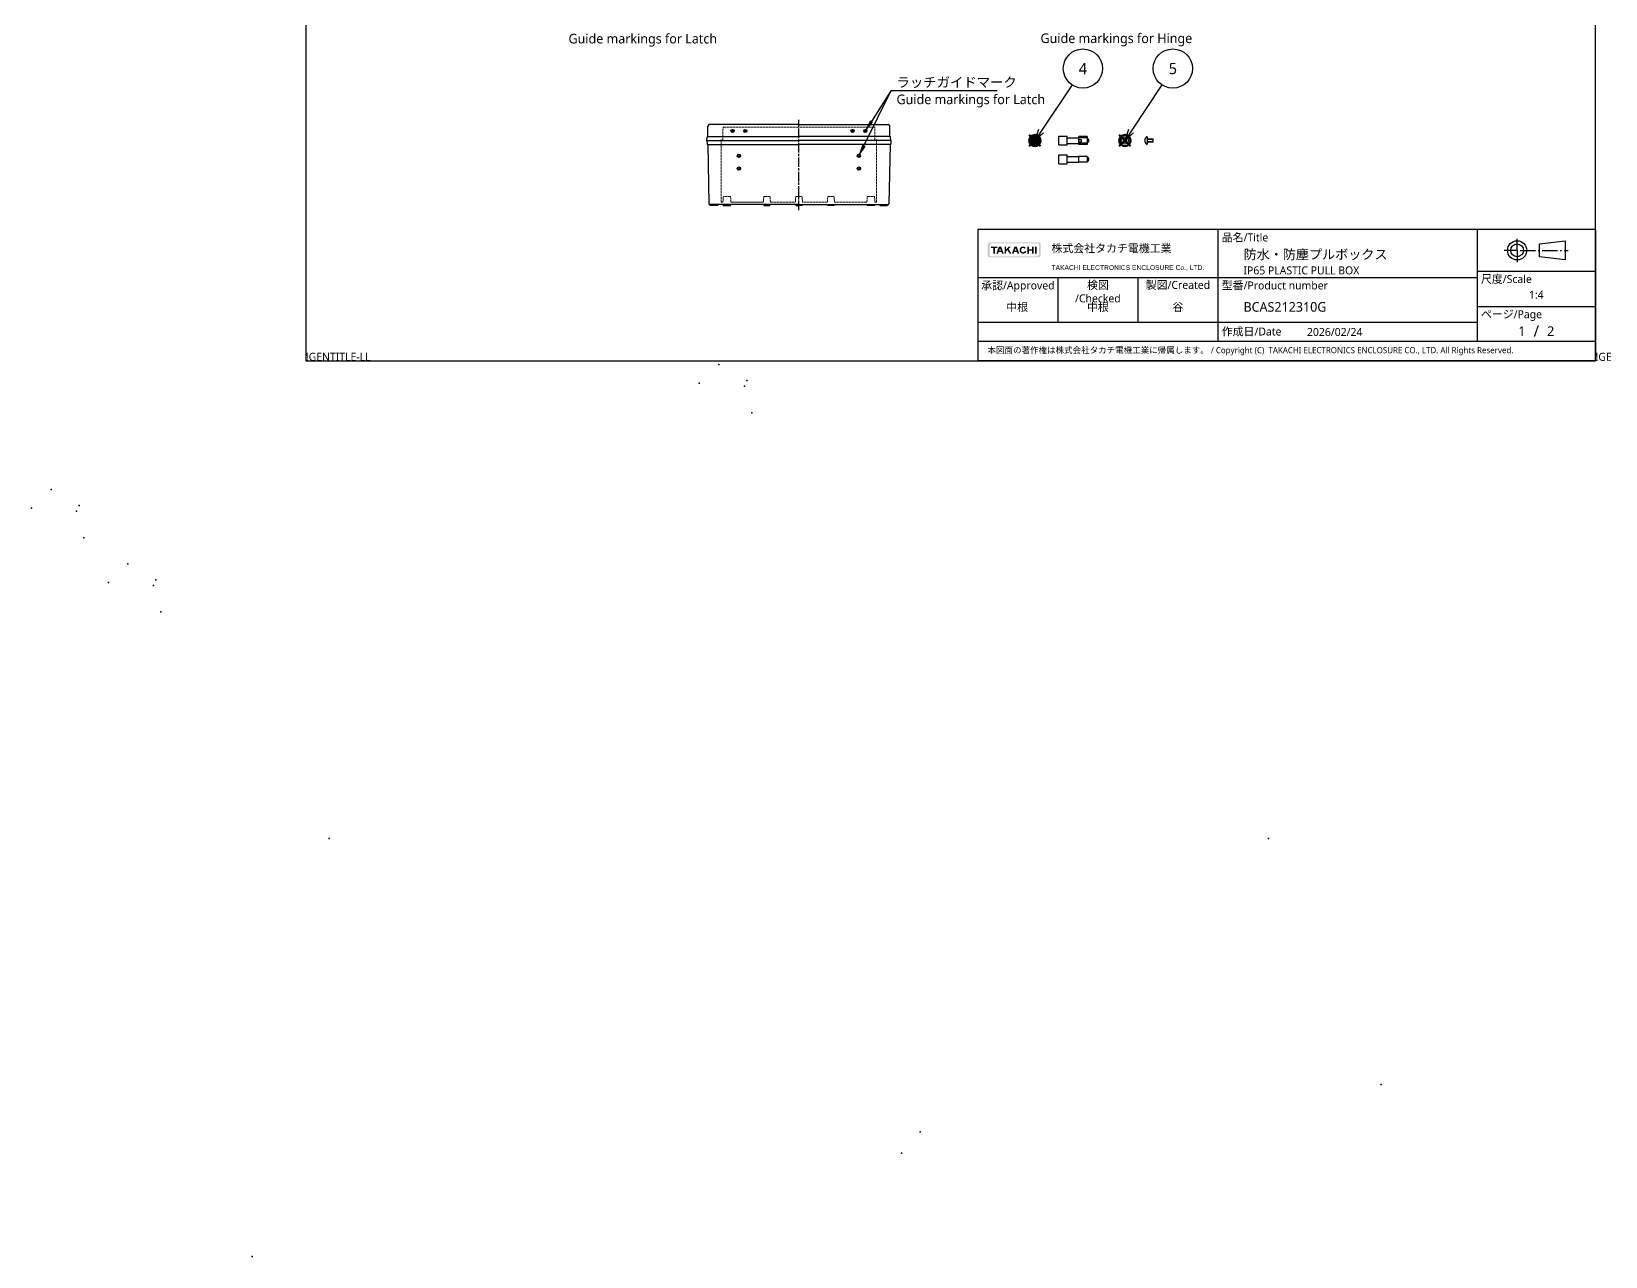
# Model space of a CAD drawing. Header units: millimetres. Extents: x -343 to 4465, y -1120 to 2065.
# Drawn here: x -343 to 1624, y -1120 to 412 of the extents above; entities that cross this region are included whole.
import ezdxf
from ezdxf.enums import TextEntityAlignment as Align

# ---------------------------------------------------------------- set-up
doc = ezdxf.new("R2010")
doc.units = ezdxf.units.MM
for name, pattern in [('AM_ISO02W050x2', [3.75, 3, -0.75]), ('AM_ISO08W050', [18, 12, -1.5, 3, -1.5]), ('gen7a', [6.875, 4.75, -0.875, 0.375, -0.875])]:
    doc.linetypes.add(name, pattern=pattern)
for name, color, linetype in [('7A', 4, 'gen7a'), ('RAHM2', 1, 'Continuous'), ('ｶﾞｲﾄﾞﾏｰｸ', 9, 'Continuous')]:
    doc.layers.add(name, color=color, linetype=linetype)
doc.layers.add('AM_12', color=7, linetype='Continuous', lineweight=50, plot=False)
for name, color, linetype, lineweight in [('AM_5', 3, 'Continuous', 25), ('AM_7', 4, 'AM_ISO08W050', 25), ('AM_8', 1, 'Continuous', 25), ('ﾄｯﾌﾟｶﾊﾞｰ', 7, 'Continuous', 25), ('ﾄｯﾌﾟｶﾊﾞｰ0', 7, 'AM_ISO02W050x2', 13), ('ﾋﾞｽ', 8, 'Continuous', 25), ('ﾎﾞﾃﾞｨｰ', 2, 'Continuous', 25), ('ﾎﾞﾃﾞｨｰ0', 2, 'AM_ISO02W050x2', 13)]:
    doc.layers.add(name, color=color, linetype=linetype, lineweight=lineweight)
doc.styles.add('QCADDimTextStyle', font='')
doc.styles.get('QCADDimTextStyle').set_extended_font_data('Noto Sans JP')

# ---------------------------------------------------------------- blocks, each defined once
blk = doc.blocks.new('TK-A3')
for p, q in [((359, 280), (359, 275)), ((359, 275), (403, 275))]:
    blk.add_line(p, q)
blk.add_lwpolyline([(0, 0), (403, 0), (403, 280), (0, 280.0000000000001)], close=True)
at = {"style": 'QCADDimTextStyle'}
for s, p in [('!GENTITLE-MAX', (403, 280)), ('!GENTITLE-LL', (0, 0)), ('!GENTITLE-INSERT', (403, 0))]:
    blk.add_text(s, height=2.5, dxfattribs=at).set_placement(p)
at = {"insert": (402.3592953827349, 276.108542987227), "char_height": 2.5, "width": 43.07840397728298, "attachment_point": 9, "style": 'QCADDimTextStyle'}
blk.add_mtext('(文書番号：TY-34)2008.02.08', dxfattribs=at)
blk = doc.blocks.new('A$C0FAF06CF')
at = {"layer": 'AM_8', "transparency": 33554687}
h = blk.add_hatch(color=1, dxfattribs=at)
edge = h.paths.add_edge_path(flags=0)
edge.add_line((-8.013599999999968, -2.41150000000041), (8.013600000000068, -2.411500000000414))
edge.add_arc((8.013600000000054, -1.773380000000512), 0.6381199999999012, 270, 360)
edge.add_line((8.651719999999955, -1.773380000000512), (8.651719999999967, 1.773379999999486))
edge.add_arc((8.013600000000025, 1.773379999999429), 0.638119999999958, 5.1039e-12, 90.00000000000128)
edge.add_line((8.013600000000011, 2.411499999999387), (-8.013599999999997, 2.411499999999387))
edge.add_arc((-8.013600000000025, 1.773379999999436), 0.638119999999951, 89.99999999999682, 179.9999999999955)
edge.add_line((-8.651719999999976, 1.773379999999486), (-8.651719999999983, -1.773380000000505))
edge.add_arc((-8.013600000000025, -1.773380000000457), 0.638119999999951, 180.0000000000043, 270.0000000000045)
edge = h.paths.add_edge_path(flags=0)
edge.add_line((-7.47193999999996, 2.092439999999486), (7.471940000000017, 2.092439999999479))
edge.add_arc((7.471940000000046, 1.550779999999479), 0.5416600000000003, 1.1368683772161603e-13, 90.00000000000148, ccw=False)
edge.add_line((8.013600000000046, 1.55077999999948), (8.013600000000025, -1.550780000000505))
edge.add_arc((7.471940000000017, -1.550780000000502), 0.5416600000000074, 270, 360, ccw=False)
edge.add_line((7.471940000000017, -2.09244000000051), (-7.47193999999996, -2.092440000000513))
edge.add_arc((-7.47193999999996, -1.550780000000505), 0.5416600000000074, 180, 270, ccw=False)
edge.add_line((-8.013599999999968, -1.550780000000505), (-8.013599999999968, 1.550779999999486))
edge.add_arc((-7.47193999999996, 1.550779999999486), 0.5416600000000003, 90, 180, ccw=False)
for points in [[(-5.453699999999969, 0.5935999999994924), (-5.453699999999969, 1.038799999999492), (-7.531299999999987, 1.038799999999492), (-7.531299999999987, 0.5935999999994924), (-6.759619999999983, 0.5935999999994924), (-6.759619999999983, -1.224300000000516), (-6.225379999999972, -1.224300000000516), (-6.225379999999972, 0.5935999999994923)], [(-3.146079999999983, 1.038799999999492), (-3.146079999999983, -1.224300000000516), (-2.671199999999942, -1.224300000000516), (-2.671199999999942, -0.6184186206901412), (-2.193432261217481, -0.1027759420753025), (-1.520149446800417, -1.224300000000516), (-0.9571799999999939, -1.224300000000516), (-1.851807874889672, 0.2659306476478651), (-1.135707252964394, 1.038799999999492), (-1.788279380580377, 1.038799999999492), (-2.671199999999942, 0.0858860289515579), (-2.671199999999942, 1.038799999999492)], [(4.304715008555604, 1.038799999999492), (4.304715008555604, -1.224300000000516), (4.775885008555576, -1.224300000000516), (4.775885008555576, -0.3153500000005121), (5.829525008555606, -0.315350000000512), (5.829525008555606, -1.224300000000516), (6.300695008555578, -1.224300000000516), (6.300695008555578, 1.038799999999492), (5.829525008555606, 1.038799999999492), (5.829525008555606, 0.1298499999994878), (4.775885008555576, 0.1298499999994878), (4.775885008555576, 1.038799999999492)], [(7.280135008555589, -1.224300000000516), (7.280135008555589, 1.038799999999492), (6.805255008555604, 1.038799999999492), (6.805255008555604, -1.224300000000516)]]:
    blk.add_hatch(color=1, dxfattribs=at).paths.add_polyline_path(points, flags=0)
h = blk.add_hatch(color=1, dxfattribs=at)
h.paths.add_polyline_path([(-5.264049114754044, -1.224300000000516), (-5.084217508196672, -0.734580000000511), (-4.161102491803262, -0.734580000000511), (-3.981270885245891, -1.224300000000516), (-3.420619999999971, -1.224300000000516), (-4.251659999999958, 1.038799999999492), (-4.993659999999977, 1.038799999999492), (-5.82469999999995, -1.224300000000516)], flags=0)
h.paths.add_polyline_path([(-4.332759934426206, -0.2671200000005083), (-4.912560065573728, -0.2671200000005083), (-4.622659999999967, 0.5223399999994971)], flags=0)
h = blk.add_hatch(color=1, dxfattribs=at)
h.paths.add_polyline_path([(-0.1961891147540484, -1.224300000000516), (-0.0163575081966769, -0.734580000000511), (0.9067575081967333, -0.734580000000511), (1.086589114754119, -1.224300000000516), (1.64724000000001, -1.224300000000516), (0.8162000000000375, 1.038799999999492), (0.0742000000000189, 1.038799999999492), (-0.7568399999999543, -1.224300000000516)], flags=0)
h.paths.add_polyline_path([(0.7351000655737892, -0.2671200000005083), (0.1552999344262673, -0.2671200000005083), (0.4452000000000286, 0.5223399999994971)], flags=0)
h = blk.add_hatch(color=1, dxfattribs=at)
edge = h.paths.add_edge_path(flags=0)
edge.add_ellipse((2.878960000000006, -0.0927500000005264), major_axis=(0, 0.7271600000000495), ratio=0.8673469387754512, start_angle=308.5505407908049, end_angle=606.5820184016548)
edge.add_line((3.469375036740864, -0.3484654247793532), (3.94113500855559, -0.5527900000005097))
edge.add_arc((2.878960000000006, -0.0927500000005122), 1.157520000000026, 38.550540790803325, 336.58201840165333, ccw=False)
edge.add_line((3.784208621486186, 0.6286219454599631), (3.397792961318373, 0.3206961337928783))
blk = doc.blocks.new('TK-仕様書(和英併記)_221115')
for p, q in [((0, 41), (-193, 41)), ((-193, 41), (-193, 0)), ((-118, 41), (-118, 6)), ((-37, 41), (-37, 6)), ((0, 41), (0, 0)), ((-17.5, 36.5), (-9.5, 37.5)), ((-17.5, 32.5), (-17.5, 36.5)), ((-9.5, 37.5), (-9.5, 31.5)), ((-9.5, 31.5), (-17.5, 32.5)), ((-193, 25.99999999999994), (-37, 25.99999999999994)), ((-168.0000000000001, 25.99999999999994), (-168, 12)), ((-143.0000000000001, 25.99999999999994), (-143.0000000000001, 12)), ((-37, 28), (0, 28)), ((-37, 17), (0, 17)), ((-37.00000000000012, 12), (-193, 11.99999999999999)), ((0, 6), (-193, 6)), ((0, 0), (-193, 0))]:
    blk.add_line(p, q)
for radius in [3, 2]:
    blk.add_circle((-24.5, 34.5), radius)
blk.add_point((-216.8350176804994, -247.6022575361511))
at = {"layer": '7A'}
for p, q in [((-24.5, 34.5), (-28.5, 34.5)), ((-24.5, 34.5), (-24.5, 38.07478664473149)), ((-24.5, 34.5), (-24.5, 30.78991724228479)), ((-23.5, 34.5), (-8.5, 34.5))]:
    blk.add_line(p, q, dxfattribs=at)
at = {"xscale": 0.9599999999999999, "yscale": 0.9599999999999999, "zscale": 0.9599999999999999}
blk.add_blockref('A$C0FAF06CF', (-181.6455717699872, 34.68781725888325), dxfattribs=at)
at = {"attachment_point": 4, "style": 'QCADDimTextStyle'}
for s, insert, char_height, width in [('{\\fNoto Sans JP|b0|i0|c128|p50;株式会社タカチ電機工業}', (-170, 35), 2.5, 45.82642997810501), ('{\\fArial|b0|i0|c128|p34;TAKACHI ELECTRONICS ENCLOSURE Co., LTD.}', (-170, 29), 1.5, 47.81805962271846), ('{\\fNoto Sans JP|b0|i0|c128|p50;本図面の著作権は株式会社タカチ電機工業に帰属します。\\fNoto Sans JP|b0|i0|c0|p50; / Copyright (C)\\~ TAKACHI ELECTRONICS \\fNoto Sans JP|b0|i0|c128|p50;ENCLOSURE CO., LTD. All Rights Reserved.}', (-190, 3), 1.9, 170.5389916538464)]:
    blk.add_mtext(s, dxfattribs=dict(at, insert=insert, char_height=char_height, width=width))
at = {"style": 'QCADDimTextStyle'}
for tag, height, p in [('品名', 3, (-110, 33.24999999999994)), ('TITLE', 2.5, (-110, 28.24999999999994)), ('型番', 3, (-110, 16.8380177036398))]:
    blk.add_attdef(tag, text='', height=height, dxfattribs=at).set_placement(p, align=Align.MIDDLE_LEFT)
for tag, height, p in [('GEN-TITLE-SCA', 2.5, (-18.5, 20.65051770363984)), ('承認', 2.5, (-180.7195176573868, 16.8380177036398)), ('検図', 2.5, (-155.5000000000001, 16.8380177036398)), ('製図', 2.5, (-130.5000000000001, 16.8380177036398)), ('部品サイズ', 2.5, (-155.5, 9)), ('GEN-TITLE-DAT', 2.5, (-81.5, 9)), ('ページNO.', 3, (-23, 9.29271309525528)), ('総ページ数', 3, (-14, 9.29271309525528))]:
    blk.add_attdef(tag, text='', height=height, dxfattribs=at).set_placement(p, align=Align.MIDDLE)
at = {"layer": 'RAHM2', "char_height": 2.5, "style": 'QCADDimTextStyle'}
for s, insert, width, attachment_point in [('品名/Title', (-116.8002551371314, 39.80103540727967), 90, 1), ('承認/Approved', (-180.5000000000001, 24.8010354072796), 22.21535073038012, 2), ('検図/Checked', (-155.5, 24.92584712714764), 19.85268515870859, 2), ('製図/Created', (-130.5, 24.95800561859733), 19.44564691649168, 2), ('型番/Product number', (-116.8002551371314, 24.80103540727962), 90, 1), ('尺度/Scale', (-35.80025513713144, 26.80103540727967), 20, 1), ('ページ/Page', (-35.80025513713144, 15.80103540727967), 20, 1), ('作成日/Date', (-116.8002551371314, 9), 17.84866863742184, 4)]:
    blk.add_mtext(s, dxfattribs=dict(at, insert=insert, width=width, attachment_point=attachment_point))
at = {"layer": 'RAHM2', "color": 0, "insert": (-18.5, 9.29271309525528), "char_height": 3.5, "width": 4.469919821818734, "attachment_point": 5, "style": 'QCADDimTextStyle'}
blk.add_mtext('/', dxfattribs=at)
blk = doc.blocks.new('*S22')
at = {"layer": 'AM_12', "color": 4}
for p, q in [((904.2999999999969, 268.2585088647921), (918.2999999999969, 282.2585088647922)), ((904.2999999999969, 282.2585088647922), (918.2999999999969, 268.2585088647921))]:
    blk.add_line(p, q, dxfattribs=at)
blk.add_circle((911.2999999999969, 275.2585088647921), 7, dxfattribs=at)
blk = doc.blocks.new('*S23')
at = {"layer": 'AM_12', "color": 4}
for p, q in [((1016.701362407528, 268.2585850114218), (1030.701362407528, 282.2585850114218)), ((1016.701362407528, 282.2585850114218), (1030.701362407528, 268.2585850114218))]:
    blk.add_line(p, q, dxfattribs=at)
blk.add_circle((1023.701362407528, 275.2585850114218), 7.000000000000113, dxfattribs=at)
blk = doc.blocks.new('*S26')
at = {"layer": 'ｶﾞｲﾄﾞﾏｰｸ', "color": 3}
for p, q in [((731.3000000000028, 337.2585850113822), (706.9815162964641, 299.2609526182608)), ((864.0666666666694, 337.2585850113822), (731.3000000000028, 337.2585850113822))]:
    blk.add_line(p, q, dxfattribs=at)
at = {"layer": 'ｶﾞｲﾄﾞﾏｰｸ', "color": 3, "linetype": 'Continuous'}
for p, q in [((705.6231488999304, 300.1303077152907), (700.3781087133184, 288.9431278334114)), ((706.9815162964641, 299.2609526182608), (700.3781087133184, 288.9431278334114)), ((700.3781087133184, 288.9431278334114), (708.3398836929981, 298.3915975212309))]:
    blk.add_line(p, q, dxfattribs=at)
at = {"layer": 'ｶﾞｲﾄﾞﾏｰｸ', "color": 2, "insert": (738.3000000000028, 340.7585850113822), "char_height": 12.25, "attachment_point": 7, "style": 'QCADDimTextStyle'}
blk.add_mtext('ラッチガイドマーク', dxfattribs=at)
blk = doc.blocks.new('*S27')
at = {"layer": 'ｶﾞｲﾄﾞﾏｰｸ', "color": 3}
for p, q in [((731.3000000000028, 337.2585850113822), (697.609619452482, 269.0355644026635)), ((738.3000000000028, 337.2585850113822), (731.3000000000028, 337.2585850113822))]:
    blk.add_line(p, q, dxfattribs=at)
at = {"layer": 'ｶﾞｲﾄﾞﾏｰｸ', "color": 3, "linetype": 'Continuous'}
for p, q in [((696.16358540322, 269.749655291188), (692.185560624912, 258.0518452768363)), ((697.609619452482, 269.0355644026635), (692.185560624912, 258.0518452768363)), ((692.185560624912, 258.0518452768363), (699.0556535017438, 268.321473514139))]:
    blk.add_line(p, q, dxfattribs=at)
blk = doc.blocks.new('*S39')
at = {"layer": 'AM_5', "color": 3}
blk.add_line((957.7098531528188, 344.8733474932235), (919.0657981983877, 286.907216018029), dxfattribs=at)
at = {"layer": 'AM_5', "color": 3, "linetype": 'Continuous'}
for p, q in [((915.9445365521307, 288.9880553549913), (911.2999999999969, 275.2585088647923)), ((919.0657981983877, 286.907216018029), (911.2999999999969, 275.2585088647923)), ((911.2999999999969, 275.2585088647923), (922.1870598446448, 284.8263766810667))]:
    blk.add_line(p, q, dxfattribs=at)
at = {"layer": 'AM_5', "color": 3}
blk.add_circle((971.3000000000027, 365.2585850113878), 24.5, dxfattribs=at)
at = {"layer": 'AM_5', "color": 7, "insert": (971.3000000000027, 365.2585850113878), "char_height": 14, "attachment_point": 5, "style": 'QCADDimTextStyle'}
blk.add_mtext('4', dxfattribs=at)
blk = doc.blocks.new('*S40')
at = {"layer": 'AM_5', "color": 3}
blk.add_line((1070.111207600007, 344.873352800113), (1031.467165154683, 286.9072891321504), dxfattribs=at)
at = {"layer": 'AM_5', "color": 3, "linetype": 'Continuous'}
for p, q in [((1028.345904320985, 288.9881296879504), (1023.701362407528, 275.2585850114219)), ((1031.467165154683, 286.9072891321504), (1023.701362407528, 275.2585850114219)), ((1023.701362407528, 275.2585850114219), (1034.588425988382, 284.8264485763504))]:
    blk.add_line(p, q, dxfattribs=at)
at = {"layer": 'AM_5', "color": 3}
blk.add_circle((1083.701362407528, 365.2585850113878), 24.5, dxfattribs=at)
at = {"layer": 'AM_5', "color": 7, "insert": (1083.701362407528, 365.2585850113878), "char_height": 14, "attachment_point": 5, "style": 'QCADDimTextStyle'}
blk.add_mtext('5', dxfattribs=at)

msp = doc.modelspace()

# ---------------------------------------------------------------- hatches: boundary and pattern name
at = {"layer": 'ｶﾞｲﾄﾞﾏｰｸ', "transparency": 33554687}
h = msp.add_hatch(color=256, dxfattribs=at)
edge = h.paths.add_edge_path(flags=0)
edge.add_arc((533.2999986472008, 287.2585850113949), 1.99999999999997, 134.0459552570057, 348.54084409738783, ccw=False)
edge.add_arc((533.2999986472008, 287.2585850113949), 2.000000000000051, -11.45915590261211, 134.0459552570057, ccw=False)
edge = h.paths.add_edge_path(flags=0)
edge.add_arc((533.2999986472008, 287.2585850113954), 1.000000000000015, 168.5408440973915, 494.0459552570119)
edge.add_arc((533.2999986472008, 287.2585850113954), 0.9999999999999737, 134.045955257012, 168.5408440973915)
h = msp.add_hatch(color=256, dxfattribs=at)
edge = h.paths.add_edge_path(flags=0)
edge.add_arc((549.2999986472008, 287.2585850113951), 1.99999999999997, 134.0459552570057, 348.54084409738783, ccw=False)
edge.add_arc((549.2999986472008, 287.2585850113951), 2.000000000000051, -11.45915590261211, 134.0459552570057, ccw=False)
edge = h.paths.add_edge_path(flags=0)
edge.add_arc((549.2999986472008, 287.2585850113954), 1.000000000000015, 168.5408440973915, 494.0459552570119)
edge.add_arc((549.2999986472008, 287.2585850113954), 0.9999999999999737, 134.045955257012, 168.5408440973915)
h = msp.add_hatch(color=256, dxfattribs=at)
edge = h.paths.add_edge_path(flags=0)
edge.add_arc((683.3000013528048, 287.2585850113951), 1.99999999999997, 191.4591559026121, 405.9540447429943)
edge.add_arc((683.3000013528048, 287.2585850113951), 2.000000000000051, 45.95404474299428, 191.4591559026121)
edge = h.paths.add_edge_path(flags=0)
edge.add_arc((683.3000013528048, 287.2585850113954), 1.000000000000015, -314.0459552570119, 11.459155902608472, ccw=False)
edge.add_arc((683.3000013528048, 287.2585850113954), 0.9999999999999737, 11.459155902608472, 45.954044742988, ccw=False)
h = msp.add_hatch(color=256, dxfattribs=at)
edge = h.paths.add_edge_path(flags=0)
edge.add_arc((699.3000013528047, 287.2585850113949), 1.99999999999997, 191.4591559026121, 405.9540447429943)
edge.add_arc((699.3000013528047, 287.2585850113949), 2.000000000000051, 45.95404474299428, 191.4591559026121)
edge = h.paths.add_edge_path(flags=0)
edge.add_arc((699.3000013528047, 287.2585850113954), 1.000000000000015, -314.0459552570119, 11.459155902608472, ccw=False)
edge.add_arc((699.3000013528047, 287.2585850113954), 0.9999999999999737, 11.459155902608472, 45.954044742988, ccw=False)
h = msp.add_hatch(color=2, dxfattribs=at)
edge = h.paths.add_edge_path(flags=0)
edge.add_arc((541.3000000000027, 256.2585850113952), 1.999999999999976, 191.4591559026171, 474.0856842264982)
edge.add_arc((541.3000000000027, 256.2585850113952), 1.999999999999974, 114.0856842264982, 191.4591559026171)
edge = h.paths.add_edge_path(flags=0)
edge.add_arc((541.3000000000027, 256.2585850113952), 1.250000000000025, -245.91431577350215, 11.459155902616374, ccw=False)
edge.add_arc((541.3000000000027, 256.2585850113952), 1.25, 11.459155902616374, 114.0856842264979, ccw=False)
h = msp.add_hatch(color=2, dxfattribs=at)
edge = h.paths.add_edge_path(flags=0)
edge.add_arc((691.3000000000027, 256.2585850113952), 1.999999999999976, 65.91431577350181, 348.5408440973829, ccw=False)
edge.add_arc((691.3000000000027, 256.2585850113952), 1.999999999999974, -11.459155902617226, 65.91431577350181, ccw=False)
edge = h.paths.add_edge_path(flags=0)
edge.add_arc((691.3000000000027, 256.2585850113952), 1.250000000000025, 168.5408440973835, 425.9143157735022)
edge.add_arc((691.3000000000027, 256.2585850113952), 1.25, 65.91431577350205, 168.5408440973835)
h = msp.add_hatch(color=2, dxfattribs=at)
edge = h.paths.add_edge_path(flags=0)
edge.add_arc((541.3000000000029, 240.2585850113951), 2.000000000000035, 191.4591559026172, 484.9612661744592)
edge.add_arc((541.3000000000029, 240.2585850113951), 2.00000000000002, 124.9612661744592, 191.4591559026172)
edge = h.paths.add_edge_path(flags=0)
edge.add_arc((541.3000000000027, 240.2585850113951), 1.250000000000028, -235.03873382554434, 11.459155902617113, ccw=False)
edge.add_arc((541.3000000000027, 240.2585850113951), 1.250000000000005, 11.459155902617113, 124.96126617445549, ccw=False)
h = msp.add_hatch(color=2, dxfattribs=at)
edge = h.paths.add_edge_path(flags=0)
edge.add_arc((691.3000000000026, 240.2585850113951), 2.000000000000035, 55.03873382554082, 348.54084409738283, ccw=False)
edge.add_arc((691.3000000000026, 240.2585850113951), 2.00000000000002, -11.459155902617226, 55.03873382554082, ccw=False)
edge = h.paths.add_edge_path(flags=0)
edge.add_arc((691.3000000000027, 240.2585850113951), 1.250000000000028, 168.540844097383, 415.0387338255445)
edge.add_arc((691.3000000000027, 240.2585850113951), 1.250000000000005, 55.03873382554449, 168.540844097383)

# ---------------------------------------------------------------- linework, layer by layer
for p in [(516.206369897858, -4.829635387261077), (491.7891062282451, -28.13063420384401), (548.1202568492498, -31.83768305804529), (551.206369897858, -24.82963538726108), (557.3609202827374, -65.11180983865393), (-318.5283428483981, -160.8431023048049), (-342.9456065180111, -184.1441011213878), (-286.6144558970063, -187.8511499755891), (-283.5283428483981, -180.8431023048049), (-277.3737924635188, -221.1252767561977), (-222.3571089384295, -253.6940560126657), (-187.3571089384295, -273.6940560126657), (-246.7743726080426, -276.9950548292486), (-190.4432219870377, -280.7021036834499), (-181.2025585535502, -313.9762304640585), (29.26998723827501, -597.1149927605514), (1203.33001276173, -597.1149927605514), (1344.129209239368, -904.7815196845931), (767.8334660745626, -963.5836259832361), (-66.90124667169357, -1119.59709290078)]:
    msp.add_point(p)
at = {"layer": 'AM_7'}
msp.add_line((616.3000000000027, 188.2585850113823), (616.3000000000027, 301.2585850113822), dxfattribs=at)
at = {"layer": 'ｶﾞｲﾄﾞﾏｰｸ'}
for centre, radius in [((533.2999986472008, 287.2585850113951), 2), ((533.2999986472008, 287.2585850113951), 1), ((549.2999986472008, 287.2585850113951), 2), ((549.2999986472008, 287.2585850113951), 1), ((683.3000013528048, 287.2585850113951), 2), ((683.3000013528048, 287.2585850113951), 1), ((699.3000013528047, 287.2585850113951), 2), ((699.3000013528047, 287.2585850113951), 1), ((541.3000000000027, 256.2585850113952), 2), ((541.3000000000027, 256.2585850113952), 1.25), ((691.3000000000027, 256.2585850113952), 2), ((691.3000000000027, 256.2585850113952), 1.25), ((541.3000000000027, 240.2585850113951), 2), ((541.3000000000027, 240.2585850113951), 1.25), ((691.3000000000027, 240.2585850113951), 2), ((691.3000000000027, 240.2585850113951), 1.25)]:
    msp.add_circle(centre, radius, dxfattribs=at)
at = {"layer": 'ﾄｯﾌﾟｶﾊﾞｰ'}
for p, q in [((616.3000000000027, 295.2585850113822), (504.5985009617664, 295.2585850113822)), ((616.3000000000027, 295.2585850113822), (728.001499038239, 295.2585850113822)), ((501.3000000000028, 275.258585011381), (501.7039351017005, 279.8028549057731)), ((502.2019714220472, 280.2585850106339), (616.3000000000027, 280.258585477387)), ((502.5000000000189, 280.258585011853), (502.5985583033596, 293.273729749237)), ((730.3980285779584, 280.2585850106339), (616.3000000000027, 280.258585477387)), ((730.0999999999866, 280.258585011853), (730.0014416966458, 293.273729749237)), ((731.3000000000028, 275.258585011381), (730.8960648983051, 279.8028549057731)), ((501.3000000000028, 275.2585850113824), (616.3000000000027, 275.2585850114347)), ((731.3000000000028, 275.2585850113824), (616.3000000000027, 275.2585850114347))]:
    msp.add_line(p, q, dxfattribs=at)
for centre, radius, start, end in [((504.5985009617664, 293.2585850113822), 2, 90, 179.5661310730794), ((728.001499038239, 293.2585850113822), 2, 0.4338689269205998, 90), ((502.2019714220472, 279.7585850106338), 0.5, 90, 174.9203921403192), ((730.3980285779584, 279.7585850106338), 0.5, 5.079607859680775, 90)]:
    msp.add_arc(centre, radius, start, end, dxfattribs=at)
at = {"layer": 'ﾄｯﾌﾟｶﾊﾞｰ0'}
for p, q in [((521.300000000019, 275.2585850113824), (521.4234618236713, 291.562371195846)), ((521.9234474882732, 292.0585850113823), (616.3000000000027, 292.0585850113823)), ((710.6765525117324, 292.0585850113823), (616.3000000000027, 292.0585850113823)), ((711.2999999999864, 275.2585850113824), (711.1765381763342, 291.562371195846))]:
    msp.add_line(p, q, dxfattribs=at)
for centre, start, end in [((521.9234474882732, 291.5585850113823), 90, 179.5661310730794), ((710.6765525117324, 291.5585850113823), 0.4338689269205998, 90)]:
    msp.add_arc(centre, 0.5, start, end, dxfattribs=at)
at = {"layer": 'ﾋﾞｽ'}
for p, q in [((910.399999999997, 276.1585850114221), (907.402564946016, 276.1585850114217)), ((910.399999999997, 279.1560200654027), (910.3999999999972, 276.1585850114221)), ((912.1999999999969, 279.1560200654029), (912.1999999999969, 276.1585850114224)), ((915.1974350539779, 276.1585850114226), (912.1999999999969, 276.1585850114224)), ((941.2999999999971, 269.8085850114217), (941.2999999999971, 280.7085850114219)), ((941.2999999999971, 280.7085850114219), (951.799999999997, 280.7085850114219)), ((951.799999999997, 269.8085850114217), (951.799999999997, 280.7085850114219)), ((951.799999999997, 278.7085850114219), (966.2999999999971, 278.7085850114219)), ((966.2999999999971, 270.3585850114217), (966.2999999999971, 280.1585850114219)), ((976.799999999997, 280.1585850114219), (966.2999999999971, 280.1585850114219)), ((976.799999999997, 278.5827390391408), (966.2999999999971, 278.5827390391408)), ((966.2999999999971, 276.7585835039052), (969.2999999999971, 276.7585835039052)), ((969.2999999999971, 276.7585835039052), (969.2999999999971, 273.7585835039052)), ((976.799999999997, 280.1585850114219), (976.799999999997, 270.3585850114217)), ((976.799999999997, 277.8585850114217), (976.799999999997, 277.8585850114217)), ((978.2999999999971, 276.3585850114217), (978.2999999999971, 274.1585850114219)), ((1021.701362407528, 275.7085850114219), (1021.701362407528, 274.8085850114218)), ((1022.251362407528, 275.7085850114219), (1021.701362407528, 275.7085850114219)), ((1024.151362407528, 277.2585850114218), (1023.251362407528, 277.2585850114218)), ((1023.251362407528, 276.7085850114219), (1023.251362407528, 277.2585850114218)), ((1024.151362407528, 276.7085850114219), (1024.151362407528, 277.2585850114218)), ((1025.701362407529, 275.7085850114219), (1025.151362407528, 275.7085850114219)), ((1025.701362407528, 275.7085850114219), (1025.701362407528, 274.8085850114218)), ((1051.744218568951, 279.7585850114218), (1050.744218568951, 279.7585850114218)), ((1051.744218568951, 279.7585850114218), (1051.744218568951, 270.7585850114218)), ((1059.244218568951, 277.2085850114219), (1051.744218568951, 277.2085850114219)), ((1059.244218568951, 276.8085850114218), (1051.744218568951, 276.8085850114218)), ((1059.244218568951, 273.3085850114218), (1059.244218568951, 277.2085850114219)), ((910.399999999997, 274.3585850114219), (907.402564946016, 274.3585850114219)), ((910.399999999997, 274.3585850114219), (910.399999999997, 271.3611499574407)), ((912.1999999999969, 274.3585850114219), (912.1999999999969, 271.361149957441)), ((915.1974350539779, 274.3585850114219), (912.1999999999969, 274.3585850114219)), ((941.2999999999971, 269.8085850114217), (951.799999999997, 269.8085850114217)), ((941.2999999999971, 246.3585850114217), (941.2999999999971, 257.2585850114218)), ((941.2999999999971, 257.2585850114218), (951.799999999997, 257.2585850114218)), ((951.799999999997, 271.8085850114217), (966.2999999999971, 271.8085850114217)), ((951.799999999997, 246.3585850114217), (951.799999999997, 257.2585850114218)), ((966.2999999999971, 273.7585835039052), (969.2999999999971, 273.7585835039052)), ((976.799999999997, 271.9344309837028), (966.2999999999971, 271.9344309837028)), ((976.799999999997, 270.3585850114217), (966.2999999999971, 270.3585850114217)), ((976.799999999997, 272.6585850114219), (976.799999999997, 272.6585850114219)), ((1022.251362407528, 274.8085850114218), (1021.701362407528, 274.8085850114218)), ((1023.251362407528, 273.8085850114218), (1023.251362407528, 273.2585850114218)), ((1023.251362407528, 273.2585850114218), (1024.151362407528, 273.2585850114218)), ((1024.151362407528, 273.8085850114218), (1024.151362407528, 273.2585850114218)), ((1025.701362407529, 274.8085850114218), (1025.151362407528, 274.8085850114218)), ((1050.744218568951, 270.7585850114218), (1051.744218568951, 270.7585850114218)), ((1059.244218568951, 273.7085850114219), (1051.744218568951, 273.7085850114219)), ((1059.244218568951, 273.3085850114218), (1051.744218568951, 273.3085850114218)), ((941.2999999999971, 246.3585850114217), (951.799999999997, 246.3585850114217)), ((951.799999999997, 255.2585850114218), (966.2999999999971, 255.2585850114218)), ((951.799999999997, 248.3585850114217), (966.2999999999971, 248.3585850114217)), ((966.2999999999971, 247.9085850114219), (966.2999999999971, 255.7085850114216)), ((969.2999999999971, 255.4085850114219), (966.2999999999971, 255.7085850114216)), ((976.799999999997, 255.4085850114219), (966.2999999999971, 255.4085850114219)), ((976.799999999997, 248.2085850114216), (966.2999999999971, 248.2085850114216)), ((969.2999999999971, 248.2085850114216), (966.2999999999971, 247.9085850114219)), ((976.799999999997, 255.4085850114219), (976.7999999999968, 248.2085850114216)), ((976.799999999997, 254.4085850114219), (976.799999999997, 254.4085850114219)), ((976.799999999997, 249.2085850114216), (976.799999999997, 249.2085850114216)), ((978.2999999999971, 252.9085850114219), (978.2999999999971, 250.7085850114216))]:
    msp.add_line(p, q, dxfattribs=at)
for centre, radius in [((911.2999999999971, 275.2585850114218), 5.45), ((911.2999999999971, 275.2585850114218), 4), ((1023.701362407528, 275.2585850114218), 4.5)]:
    msp.add_circle(centre, radius, dxfattribs=at)
for centre, radius, start, end in [((976.799999999997, 276.3585850114217), 1.5, 0, 90), ((1022.251362407528, 276.7085850114219), 1, 270, 0), ((1025.151362407528, 276.7085850114219), 1, 180, 270), ((1054.806718568951, 275.2585850114218), 6.062500000000055, 132.075022050839, 227.924977949161), ((976.799999999997, 274.1585850114219), 1.5, 270, 0), ((1022.251362407528, 273.8085850114218), 1, 0, 90), ((1025.151362407528, 273.8085850114218), 1, 90, 180), ((976.799999999997, 252.9085850114219), 1.5, 0, 90), ((976.799999999997, 250.7085850114216), 1.5, 270, 0)]:
    msp.add_arc(centre, radius, start, end, dxfattribs=at)
at = {"layer": 'ﾎﾞﾃﾞｨｰ'}
for p, q in [((501.3000000000028, 275.2585850113824), (616.3000000000027, 275.2585850113821)), ((501.3000000000028, 275.2585850113824), (501.6022173003706, 270.7253255065857)), ((502.1011098792986, 270.258585011853), (616.3000000000027, 270.2585850118528)), ((502.250000000019, 270.258585011853), (503.8504673853034, 196.2369684419845)), ((731.3000000000028, 275.2585850113824), (616.3000000000027, 275.2585850113821)), ((730.4988901207068, 270.258585011853), (616.3000000000027, 270.2585850118528)), ((730.3499999999866, 270.258585011853), (728.7495326147022, 196.2369684419845)), ((731.3000000000028, 275.2585850113824), (730.9977826996349, 270.7253255065857)), ((616.3000000000029, 195.2585850113823), (504.8502337199673, 195.2585850113823)), ((505.4000000000026, 195.2585850113823), (505.4000000000026, 194.7585850113823)), ((514.7000000000028, 194.2585850113828), (505.9000000000026, 194.2585850113824)), ((515.2000000000028, 195.2585850113823), (515.2000000000028, 194.7585850113823)), ((521.4000000000027, 194.7585850113823), (521.4000000000027, 195.2585850113823)), ((521.9000000000026, 194.2585850113824), (530.7000000000028, 194.2585850113824)), ((531.2000000000028, 194.7585850113823), (531.2000000000028, 195.2585850113823)), ((572.3000000000028, 195.2585850113823), (572.3000000000028, 194.7585850113823)), ((572.8000000000028, 194.2585850113824), (579.8000000000028, 194.2585850113824)), ((580.3000000000028, 194.7585850113823), (580.3000000000028, 195.2585850113823)), ((612.3000000000027, 195.2585850113823), (612.3000000000027, 194.7585850113823)), ((612.8000000000028, 194.2585850113824), (616.3000000000027, 194.2585850113824)), ((616.3000000000026, 195.2585850113823), (727.7497662800382, 195.2585850113823)), ((619.8000000000027, 194.2585850113824), (616.3000000000027, 194.2585850113824)), ((620.3000000000027, 195.2585850113823), (620.3000000000027, 194.7585850113823)), ((652.3000000000028, 194.7585850113823), (652.3000000000028, 195.2585850113823)), ((659.8000000000028, 194.2585850113824), (652.8000000000028, 194.2585850113824)), ((660.3000000000028, 195.2585850113823), (660.3000000000028, 194.7585850113823)), ((701.4000000000026, 194.7585850113823), (701.4000000000026, 195.2585850113823)), ((710.7000000000028, 194.2585850113824), (701.9000000000026, 194.2585850113824)), ((711.2000000000029, 194.7585850113823), (711.2000000000029, 195.2585850113823)), ((717.4000000000027, 195.2585850113823), (717.4000000000027, 194.7585850113823)), ((717.9000000000026, 194.2585850113828), (726.7000000000028, 194.2585850113824)), ((727.2000000000028, 195.2585850113823), (727.2000000000028, 194.7585850113823))]:
    msp.add_line(p, q, dxfattribs=at)
for centre, radius, start, end in [((502.1011098792986, 270.758585011853), 0.5, 183.8140748348887, 270), ((730.4988901207068, 270.758585011853), 0.5, 270, 356.1859251651113), ((504.8502337199673, 196.2585850113823), 1, 181.238634670877, 270), ((505.9000000000026, 194.7585850113823), 0.5, 180, 270), ((514.7000000000028, 194.7585850113823), 0.5, 270, 0), ((521.9000000000026, 194.7585850113823), 0.5, 180, 270), ((530.7000000000028, 194.7585850113823), 0.5, 270, 0), ((572.8000000000028, 194.7585850113823), 0.5, 180, 270), ((579.8000000000028, 194.7585850113823), 0.5, 270, 0), ((612.8000000000028, 194.7585850113823), 0.5, 180, 270), ((619.8000000000027, 194.7585850113823), 0.5, 270, 0), ((652.8000000000028, 194.7585850113823), 0.5, 180, 270), ((659.8000000000028, 194.7585850113823), 0.5, 270, 0), ((701.9000000000026, 194.7585850113823), 0.5, 180, 270), ((710.7000000000028, 194.7585850113823), 0.5, 270, 0), ((717.9000000000026, 194.7585850113823), 0.5, 180, 270), ((726.7000000000028, 194.7585850113823), 0.5, 270, 0), ((727.7497662800382, 196.2585850113823), 1, 270, 358.761365329123)]:
    msp.add_arc(centre, radius, start, end, dxfattribs=at)
at = {"layer": 'ﾎﾞﾃﾞｨｰ0'}
for p, q in [((519.2000000000033, 198.7585850113819), (519.2000000000033, 277.2585850113824)), ((713.4000000000023, 198.7585850113819), (713.4000000000023, 277.2585850113824)), ((519.7000000000033, 198.2585850113821), (520.8344403983017, 198.2585850113821)), ((521.766830251788, 204.7942085363761), (521.3331697482175, 198.7229614863881)), ((530.3344403983017, 205.2585850113819), (522.2655596017033, 205.2585850113819)), ((531.266830251788, 198.7229614863881), (530.8331697482175, 204.7942085363761)), ((531.7655596017033, 198.2585850113819), (571.3344403983017, 198.2585850113819)), ((572.266830251788, 204.7942085363761), (571.8331697482175, 198.7229614863881)), ((579.8344403983017, 205.2585850113819), (572.7655596017033, 205.2585850113819)), ((580.766830251788, 198.7229614863881), (580.3331697482175, 204.7942085363761)), ((581.2655596017033, 198.2585850113819), (611.3344403983018, 198.2585850113821)), ((612.266830251788, 204.7942085363761), (611.8331697482171, 198.7229614863879)), ((616.3000000000027, 205.2585850113819), (612.7655596017033, 205.2585850113819)), ((616.3000000000027, 205.2585850113819), (619.8344403983021, 205.2585850113819)), ((620.3331697482175, 204.7942085363761), (620.7668302517885, 198.7229614863879)), ((651.3344403983023, 198.2585850113819), (621.2655596017038, 198.2585850113821)), ((651.8331697482175, 198.7229614863881), (652.266830251788, 204.7942085363761)), ((652.7655596017037, 205.2585850113819), (659.8344403983023, 205.2585850113819)), ((660.3331697482175, 204.7942085363761), (660.766830251788, 198.7229614863881)), ((700.8344403983023, 198.2585850113819), (661.2655596017037, 198.2585850113819)), ((701.3331697482175, 198.7229614863881), (701.766830251788, 204.7942085363761)), ((702.2655596017037, 205.2585850113819), (710.3344403983021, 205.2585850113819)), ((710.8331697482175, 204.7942085363761), (711.2668302517881, 198.7229614863881)), ((712.9000000000023, 198.2585850113821), (711.7655596017039, 198.2585850113821))]:
    msp.add_line(p, q, dxfattribs=at)
for centre, start, end in [((519.7000000000033, 198.7585850113819), 180, 270), ((520.8344403983018, 198.7585850113819), 270, 355.9143832200223), ((522.2655596017033, 204.7585850113819), 90, 175.9143832200222), ((530.3344403983017, 204.7585850113819), 4.085616779977772, 90), ((531.7655596017033, 198.7585850113819), 184.0856167799778, 270), ((571.3344403983017, 198.7585850113819), 270, 355.9143832200223), ((572.7655596017033, 204.7585850113819), 90, 175.9143832200222), ((579.8344403983017, 204.7585850113819), 4.085616779977772, 90), ((581.2655596017033, 198.7585850113819), 184.0856167799778, 270), ((611.3344403983018, 198.7585850113819), 270, 355.9143832200223), ((612.7655596017033, 204.7585850113819), 90, 175.9143832200222), ((619.8344403983021, 204.7585850113819), 4.085616779977772, 90), ((621.2655596017038, 198.7585850113819), 184.0856167799778, 270), ((651.3344403983023, 198.7585850113819), 270, 355.9143832200223), ((652.7655596017037, 204.7585850113819), 90, 175.9143832200222), ((659.8344403983023, 204.7585850113819), 4.085616779977772, 90), ((661.2655596017037, 198.7585850113819), 184.0856167799778, 270), ((700.8344403983023, 198.7585850113819), 270, 355.9143832200223), ((702.2655596017037, 204.7585850113819), 90, 175.9143832200222), ((710.3344403983021, 204.7585850113819), 4.085616779977772, 90), ((711.7655596017037, 198.7585850113819), 184.0856167799778, 270), ((712.9000000000023, 198.7585850113819), 270, 0)]:
    msp.add_arc(centre, 0.5, start, end, dxfattribs=at)

# ---------------------------------------------------------------- block references
at = {"lineweight": 0, "xscale": 4, "yscale": 4, "zscale": 4}
msp.add_blockref('TK-A3', (0, 0), dxfattribs=at)
msp.add_blockref('TK-仕様書(和英併記)_221115', (1612, 0), dxfattribs=at).add_auto_attribs({'検図': '中根', '製図': '谷', '承認': '中根', '品名': '防水・防塵プルボックス', '型番': 'BCAS212310G', 'TITLE': 'IP65 PLASTIC PULL BOX', 'GEN-TITLE-DAT': '2026/02/24', 'GEN-TITLE-SCA': '1:4', 'ページNO.': '1', '総ページ数': '2'})
at = {"layer": 'AM_12'}
for name in ['*S22', '*S23']:
    msp.add_blockref(name, (0, 0), dxfattribs=at)
at = {"layer": 'AM_5'}
for name in ['*S39', '*S40']:
    msp.add_blockref(name, (0, 0), dxfattribs=at)
at = {"layer": 'ｶﾞｲﾄﾞﾏｰｸ', "color": 0}
for name in ['*S26', '*S27']:
    msp.add_blockref(name, (0, 0), dxfattribs=at)

# ---------------------------------------------------------------- texts
at = {"layer": 'ｶﾞｲﾄﾞﾏｰｸ', "color": 2, "char_height": 12, "attachment_point": 1, "style": 'QCADDimTextStyle'}
for s, insert, width in [('Guide markings for Latch', (328.2770774909932, 408.6895274103681), 188.4936207238261), ('Guide markings for Hinge', (918.2577258685307, 409.1478213055343), 184.3133544317879), ('Guide markings for Latch', (738.2678437211616, 332.7814411568288), 188.4936207238261)]:
    msp.add_mtext(s, dxfattribs=dict(at, insert=insert, width=width))

doc.saveas('drawing.dxf')
